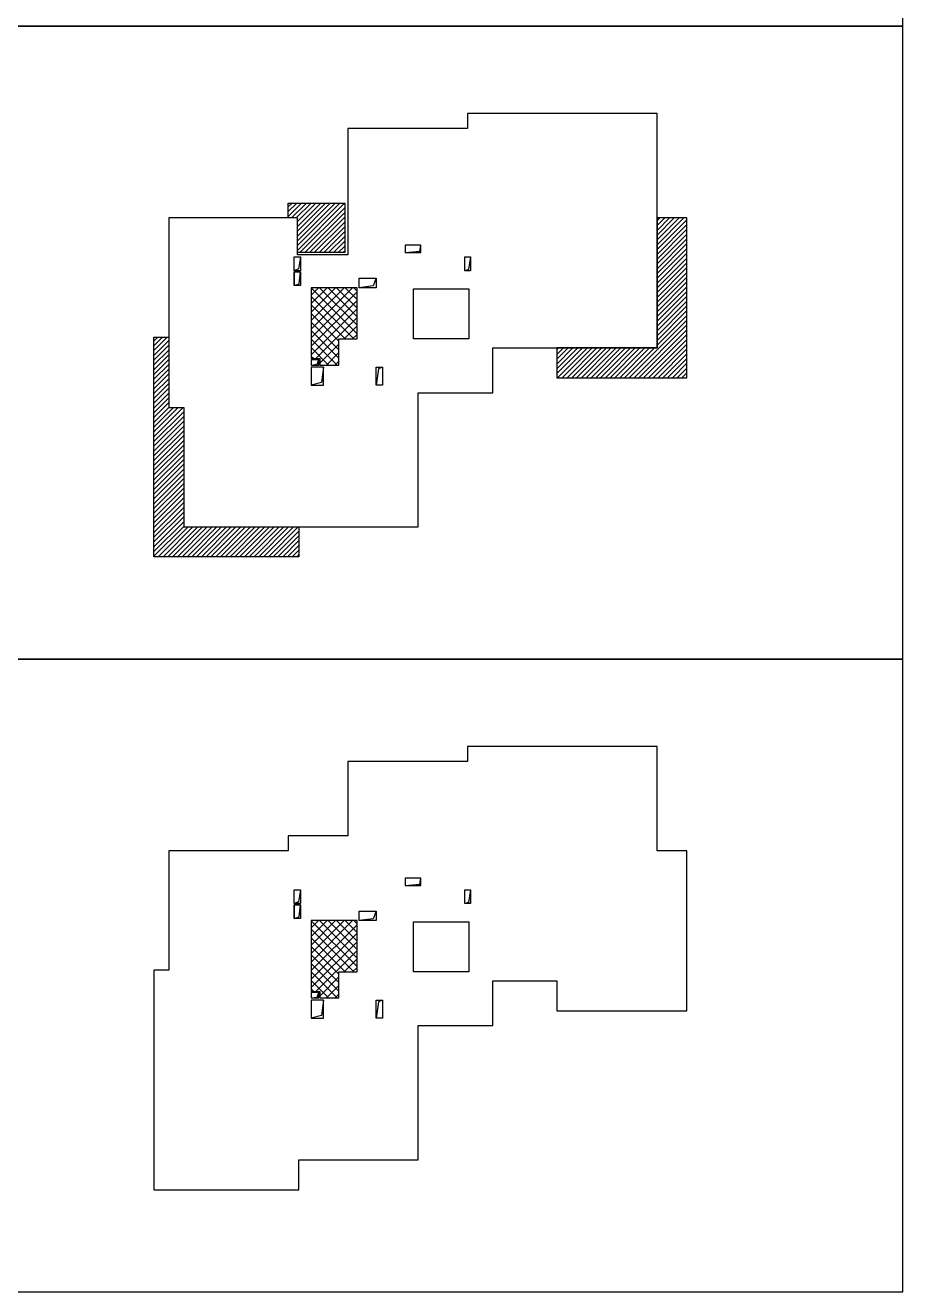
# Model space of a CAD drawing. Extents: x -292644 to 830497, y -12918 to 491457.
# Drawn here: x 179077 to 261407, y 106389 to 224791 of the extents above; entities that cross this region are included whole.
import ezdxf

# ---------------------------------------------------------------- set-up
doc = ezdxf.new("R2010")
doc.units = 0
doc.header["$LTSCALE"] = 1000
doc.header["$MEASUREMENT"] = 0
doc.linetypes.add('X-104 8#10#平面_t3$0$109-34 轴网$0$L1$0$$AUDIT_BAD_LTYPE1', pattern=[0])
doc.layers.get('0').update_dxf_attribs({"linetype": 'CONTINUOUS'})
doc.layers.add('X-104 8#10#平面_t3$0$04-不打印_辅助线', color=165, linetype='CONTINUOUS', plot=False)
doc.layers.add('X-104 8#10#平面_t3$0$A-TECH_结构', color=21, linetype='CONTINUOUS')
pattern_1 = [(45, (-111756.95, 3e-10), (-224.5064, 224.5064), [])]

# ---------------------------------------------------------------- blocks, each defined once
blk = doc.blocks.new('X-104 8#10#平面_t3$0$fdsgdfh')
at = {"layer": 'X-104 8#10#平面_t3$0$A-TECH_结构', "linetype": 'X-104 8#10#平面_t3$0$109-34 轴网$0$L1$0$$AUDIT_BAD_LTYPE1'}
for points in [[(18850, 25250), (20254, 25389), (20350, 25950)], [(8450, 23450), (8450, 22150), (8921, 22309), (9050, 23450), (8450, 23450)], [(16150, 22850), (15854, 22126), (14550, 21950)], [(16750, 14500), (16349, 14335), (16150, 12800)]]:
    blk.add_lwpolyline(points, dxfattribs=at)
for points in [[(20350, 25950), (18850, 25950), (18850, 25250), (20350, 25250)], [(8450, 24850), (9050, 24850), (9050, 23550), (8450, 23550)], [(8450, 23450), (9050, 23450), (9050, 22150), (8450, 22150)], [(14550, 22850), (16150, 22850), (16150, 21950), (14550, 21950)], [(10750, 15200), (10050, 15200), (10050, 14700), (10750, 14700)], [(11200, 14500), (10050, 14500), (10050, 12800), (11200, 12800)], [(16150, 14500), (16750, 14500), (16750, 12800), (16150, 12800)]]:
    blk.add_lwpolyline(points, close=True, dxfattribs=at)
at = {"layer": 'X-104 8#10#平面_t3$0$A-TECH_结构'}
for points in [[(8450, 23550), (8450, 24850), (9050, 24850), (8862, 23719)], [(24450, 23550), (24450, 24850), (25000, 24850), (24819, 23660)], [(24450, 24850), (25000, 24850), (25000, 23550), (24450, 23550)]]:
    blk.add_lwpolyline(points, close=True, dxfattribs=at)
for points in [[(10050, 14700), (10619, 14783), (10750, 15200)], [(11200, 14500), (11005, 13062), (10050, 12800)]]:
    blk.add_lwpolyline(points, dxfattribs=at)
blk = doc.blocks.new('X-104 8#10#平面_t3$0$fdhggh')
at = {"layer": 'X-104 8#10#平面_t3$0$04-不打印_辅助线', "linetype": 'X-104 8#10#平面_t3$0$109-34 轴网$0$L1$0$$AUDIT_BAD_LTYPE1'}
h = blk.add_hatch(dxfattribs=at)
h.set_pattern_fill('ANSI31', color=256, scale=200)
h.set_pattern_definition([(45, (-111756.95, 3e-10), (-224.5064, 224.5064), [])])
h.paths.add_polyline_path([(7900, 206700), (7900, 208100), (13199, 208100), (13199, 203450), (8750, 203450), (8750, 206700)])
h = blk.add_hatch(dxfattribs=at)
h.set_pattern_fill('ANSI31', color=256, scale=200)
h.set_pattern_definition(pattern_1)
h.paths.add_polyline_path([(33100, 194500), (33100, 191700), (45300, 191700), (45300, 206700), (42500, 206700), (42500, 194500)])
h = blk.add_hatch(dxfattribs=at)
h.set_pattern_fill('多孔材料', color=256, scale=200)
h.set_pattern_definition([(45, (-111356.95, 178200), (-400.0004, 400.0004), []), (135, (-111356.95, 178200), (-400.0004, -400.0004), [])])
h.paths.add_polyline_path([(14350, 200150), (10050, 200150), (10050, 193500), (10850, 193500), (10850, 192900), (12650, 192900), (12650, 195350), (14350, 195350)])
h = blk.add_hatch(dxfattribs=at)
h.set_pattern_fill('ANSI31', color=256, scale=200)
h.set_pattern_definition(pattern_1)
h.paths.add_polyline_path([(8900, 177700), (8900, 174900), (-4700, 174900), (-4700, 195500), (-3300, 195500), (-3300, 188900), (-1900, 188900), (-1900, 177700)])
h = blk.add_hatch(dxfattribs=at)
h.set_pattern_fill('多孔材料', color=256, scale=200)
h.set_pattern_definition([(45, (-111356.95, 118800), (-400.0004, 400.0004), []), (135, (-111356.95, 118800), (-400.0004, -400.0004), [])])
h.paths.add_polyline_path([(14350, 140750), (10050, 140750), (10050, 134100), (10850, 134100), (10850, 133500), (12650, 133500), (12650, 135950), (14350, 135950)])
for points in [[(7900, 206700), (7900, 208100), (13199, 208100), (13199, 203450), (8750, 203450), (8750, 206700), (7900, 206700)], [(14350, 200150), (10050, 200150), (10050, 193500), (10850, 193500), (10850, 192900), (12650, 192900), (12650, 195350), (14350, 195350), (14350, 200150)], [(8900, 177700), (8900, 174900), (-4700, 174900), (-4700, 195500), (-3300, 195500), (-3300, 188900), (-1900, 188900), (-1900, 177700), (8900, 177700)], [(14350, 140750), (10050, 140750), (10050, 134100), (10850, 134100), (10850, 133500), (12650, 133500), (12650, 135950), (14350, 135950), (14350, 140750)]]:
    blk.add_lwpolyline(points, close=True, dxfattribs=at)
blk.add_lwpolyline([(33100, 194500), (33100, 191700), (45300, 191700), (45300, 206700), (42500, 206700), (42500, 194500), (33100, 194500)], dxfattribs=at)
at = {"layer": 'X-104 8#10#平面_t3$0$A-TECH_结构', "linetype": 'X-104 8#10#平面_t3$0$109-34 轴网$0$L1$0$$AUDIT_BAD_LTYPE1'}
for points in [[(27100, 194500), (42500, 194500), (42500, 216500), (24700, 216500), (24700, 215100), (13500, 215100), (13500, 208400), (13500, 208400), (13500, 203250), (8750, 203250), (8750, 206500), (8750, 206500), (8750, 206700), (-3300, 206700), (-3300, 188900), (-1900, 188900), (-1900, 177700), (20100, 177700), (20100, 190300), (27100, 190300)], [(19650, 200050), (24850, 200050), (24850, 195350), (19650, 195350)], [(42500, 147300), (42500, 157100), (24700, 157100), (24700, 155700), (13500, 155700), (13500, 148700), (7900, 148700), (7900, 147300), (-3300, 147300), (-3300, 136100), (-4700, 136100), (-4700, 115500), (8900, 115500), (8900, 118300), (20100, 118300), (20100, 130900), (27100, 130900), (27100, 135100), (33100, 135100), (33100, 132300), (45300, 132300), (45300, 147300)], [(19650, 140650), (24850, 140650), (24850, 135950), (19650, 135950)]]:
    blk.add_lwpolyline(points, close=True, dxfattribs=at)
blk = doc.blocks.new('X-104 8#10#平面_t3')
at = {"layer": 'X-104 8#10#平面_t3$0$04-不打印_辅助线'}
for points in [[(177307, 224700), (261407, 224700), (261407, 284100), (177307, 284100)], [(177307, 165300), (261407, 165300), (261407, 224700), (177307, 224700)], [(177307, 105900), (261407, 105900), (261407, 165300), (177307, 165300)]]:
    blk.add_lwpolyline(points, close=True, dxfattribs=at)
at = {"linetype": 'X-104 8#10#平面_t3$0$109-34 轴网$0$L1$0$$AUDIT_BAD_LTYPE1'}
for name, p in [('X-104 8#10#平面_t3$0$fdhggh', (195857, 0)), ('X-104 8#10#平面_t3$0$fdsgdfh', (195857, 178200)), ('X-104 8#10#平面_t3$0$fdsgdfh', (195857, 118800))]:
    blk.add_blockref(name, p, dxfattribs=at)

msp = doc.modelspace()

# ---------------------------------------------------------------- block references
msp.add_blockref('X-104 8#10#平面_t3', (0, 0))

doc.saveas('drawing.dxf')
